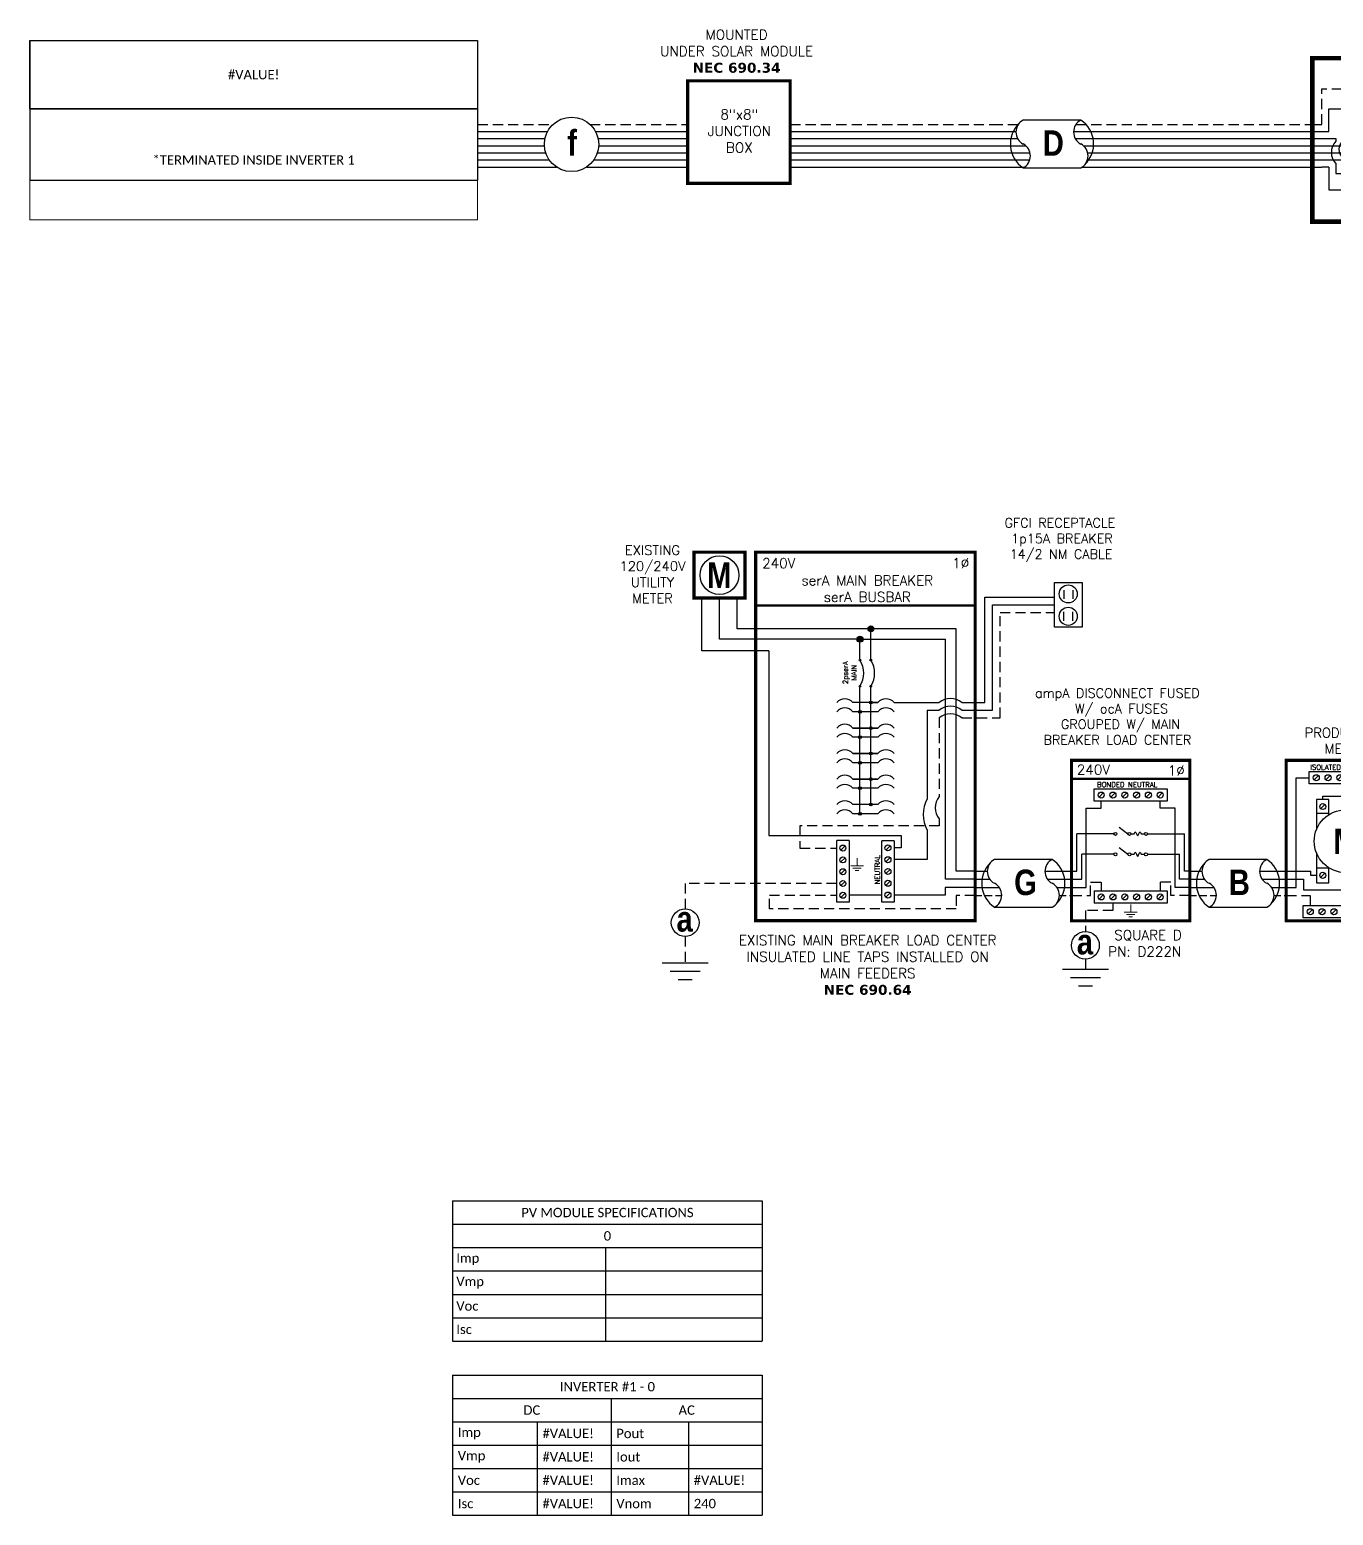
# Model space of a CAD drawing. Header units: feet. Extents: x 16882 to 17651, y 14556 to 15119.
# Drawn here: x 16882 to 17362, y 14556 to 15104 of the extents above; entities that cross this region are included whole.
import ezdxf

# ---------------------------------------------------------------- set-up
doc = ezdxf.new("R2010")
doc.units = ezdxf.units.FT
doc.header["$MEASUREMENT"] = 0
doc.linetypes.add('HIDDEN', pattern=[0.375, 0.25, -0.125])
doc.layers.add('TEXT', color=7, linetype='Continuous')
doc.layers.add('Z - TITLEBLOCK TXT', color=7, linetype='Continuous')
doc.styles.add('ONE LINE TXT', font='techb___.ttf')
doc.styles.get("Standard").update_dxf_attribs({"font": 'simplex.shx'})

# ---------------------------------------------------------------- blocks, each defined once
blk = doc.blocks.new('3stringCombiner')
at = {"linetype": 'Continuous'}
h = blk.add_hatch(color=7, dxfattribs=at)
h.dxf.hatch_style = 1
edge = h.paths.add_edge_path()
edge.add_arc((20.51, 41.65), 0.513, 0, 360)
h = blk.add_hatch(color=7, dxfattribs=at)
h.dxf.hatch_style = 1
edge = h.paths.add_edge_path()
edge.add_arc((32.29, 41.65), 0.513, 0, 360)
h = blk.add_hatch(color=7, dxfattribs=at)
h.dxf.hatch_style = 1
edge = h.paths.add_edge_path()
edge.add_arc((20.51, 35.69), 0.513, 0, 360)
h = blk.add_hatch(color=7, dxfattribs=at)
h.dxf.hatch_style = 1
edge = h.paths.add_edge_path()
edge.add_arc((32.29, 35.69), 0.513, 0, 360)
h = blk.add_hatch(color=254, dxfattribs=at)
h.dxf.hatch_style = 1
edge = h.paths.add_edge_path()
edge.add_arc((39.7, 35.69), 1.11, 0, 360)
h = blk.add_hatch(color=7, dxfattribs=at)
h.dxf.hatch_style = 1
edge = h.paths.add_edge_path()
edge.add_arc((20.51, 29.73), 0.513, 0, 360)
h = blk.add_hatch(color=7, dxfattribs=at)
h.dxf.hatch_style = 1
edge = h.paths.add_edge_path()
edge.add_arc((32.29, 29.73), 0.513, 0, 360)
h = blk.add_hatch(color=253, dxfattribs=at)
h.dxf.hatch_style = 1
edge = h.paths.add_edge_path()
edge.add_arc((20.51, 23.77), 0.513, 0, 360)
h = blk.add_hatch(color=253, dxfattribs=at)
h.dxf.hatch_style = 1
edge = h.paths.add_edge_path()
edge.add_arc((32.29, 23.77), 0.513, 0, 360)
h = blk.add_hatch(color=253, dxfattribs=at)
h.dxf.hatch_style = 1
edge = h.paths.add_edge_path()
edge.add_arc((20.51, 17.8), 0.513, 0, 360)
h = blk.add_hatch(color=253, dxfattribs=at)
h.dxf.hatch_style = 1
edge = h.paths.add_edge_path()
edge.add_arc((32.29, 17.8), 0.513, 0, 360)
h = blk.add_hatch(color=254, dxfattribs=at)
h.dxf.hatch_style = 1
edge = h.paths.add_edge_path()
edge.add_arc((39.7, 17.8), 1.11, 0, 360)
h = blk.add_hatch(color=253, dxfattribs=at)
h.dxf.hatch_style = 1
edge = h.paths.add_edge_path()
edge.add_arc((20.51, 11.84), 0.513, 0, 360)
h = blk.add_hatch(color=253, dxfattribs=at)
h.dxf.hatch_style = 1
edge = h.paths.add_edge_path()
edge.add_arc((32.29, 11.84), 0.513, 0, 360)
at = {"color": 1, "linetype": 'Continuous'}
for p, q in [((13.11, 52.12), (13.11, 56.66)), ((13.11, 56.66), (40.06, 56.66)), ((40.06, 56.66), (40.06, 52.12)), ((40.06, 52.12), (13.11, 52.12)), ((21.03, 41.65), (24.16, 41.66)), ((28.66, 41.65), (31.78, 41.65)), ((21.03, 35.69), (24.16, 35.69)), ((28.66, 35.69), (31.78, 35.69)), ((21.03, 29.73), (24.16, 29.73)), ((28.66, 29.73), (31.78, 29.73)), ((21.03, 23.77), (24.16, 23.77)), ((28.66, 23.77), (31.78, 23.77)), ((21.03, 17.8), (24.16, 17.81)), ((28.66, 17.8), (31.78, 17.8)), ((21.03, 11.84), (24.16, 11.85)), ((28.66, 11.84), (31.78, 11.84))]:
    blk.add_line(p, q, dxfattribs=at)
at = {"color": 4, "linetype": 'Continuous'}
for p, q in [((16.49, 55.18), (14.92, 53.6)), ((20.84, 55.18), (19.27, 53.6)), ((25.19, 55.18), (23.62, 53.6)), ((29.54, 55.18), (27.97, 53.6)), ((33.89, 55.18), (32.32, 53.6)), ((38.25, 55.18), (36.67, 53.6))]:
    blk.add_line(p, q, dxfattribs=at)
at = {"color": 92, "linetype": 'HIDDEN', "ltscale": 15}
for p, q in [((37.46, 49.04), (37.46, 52.12)), ((50.81, 49.04), (37.46, 49.04)), ((50.81, 49.04), (50.81, 35.92)), ((0, 35.92), (3.44, 35.92)), ((50.81, 35.92), (54.46, 35.92))]:
    blk.add_line(p, q, dxfattribs=at)
at = {"color": 7, "linetype": 'Continuous'}
for p, q in [((0, 33.3), (3.44, 33.3)), ((48.55, 35.69), (39.7, 35.69)), ((48.55, 34.31), (48.55, 35.69)), ((48.55, 34.31), (54.46, 34.31)), ((0, 28.06), (3.43, 28.06)), ((0, 22.81), (3.44, 22.81))]:
    blk.add_line(p, q, dxfattribs=at)
at = {"color": 253, "linetype": 'Continuous'}
for p, q in [((0, 30.68), (3.44, 30.68)), ((48.55, 32.71), (48.55, 17.8)), ((48.55, 32.71), (54.46, 32.71)), ((0, 25.43), (3.44, 25.43)), ((0, 20.19), (3.44, 20.19)), ((6.06, 20.19), (6.06, 11.84)), ((48.55, 17.8), (39.7, 17.8)), ((6.06, 11.84), (13.92, 11.84))]:
    blk.add_line(p, q, dxfattribs=at)
at = {"lineweight": 50, "const_width": 1.71}
blk.add_lwpolyline([(54.46, 0), (0, 0), (0, 60.34), (54.46, 60.34)], close=True, dxfattribs=at)
blk.add_lwpolyline([(54.46, 0), (0, 0), (0, 60.34), (54.46, 60.34)], close=True, dxfattribs=at)
at = {"color": 92, "linetype": 'HIDDEN', "ltscale": 15, "flags": 128}
for points in [[(42.53, 57.24), (42.53, 53.74)], [(3.44, 35.92), (3.44, 49.04), (15.71, 49.04), (15.71, 52.12)], [(40.18, 53.74), (44.87, 53.74)], [(44.05, 52.87), (41, 52.87)], [(43.24, 52.01), (41.81, 52.01)]]:
    blk.add_lwpolyline(points, dxfattribs=at)
at = {"color": 7, "linetype": 'Continuous', "flags": 128}
for points in [[(3.44, 33.3), (6.06, 33.3), (6.06, 41.65), (13.92, 41.65)], [(13.92, 41.65), (20.51, 41.65)], [(32.29, 41.65), (39.7, 41.65)], [(39.7, 41.65), (39.7, 29.73)], [(11.3, 29.73), (11.3, 35.69), (13.92, 35.69)], [(13.92, 35.69), (20.51, 35.69)], [(13.92, 35.69), (20.51, 35.69)], [(32.29, 35.69), (39.7, 35.69)], [(3.43, 28.06), (13.92, 28.06), (13.92, 29.73)], [(13.92, 29.73), (20.51, 29.73)], [(13.92, 29.73), (20.51, 29.73)], [(32.29, 29.73), (39.7, 29.73)], [(3.44, 22.81), (11.3, 22.81), (11.3, 23.77)]]:
    blk.add_lwpolyline(points, dxfattribs=at)
at = {"color": 253, "linetype": 'Continuous', "flags": 128}
for points in [[(3.44, 30.68), (8.68, 30.68), (8.68, 29.73)], [(3.44, 25.43), (13.92, 25.43), (13.92, 23.77)], [(13.92, 23.77), (20.51, 23.77)], [(13.92, 23.77), (20.51, 23.77)], [(32.29, 23.77), (39.7, 23.77)], [(39.7, 23.77), (39.7, 11.84)], [(6.06, 20.19), (3.44, 20.19)], [(8.68, 21.46), (8.68, 17.8), (13.92, 17.8)], [(13.92, 17.8), (20.51, 17.8)], [(13.92, 17.8), (20.51, 17.8)], [(32.29, 17.8), (39.7, 17.8)], [(13.92, 11.84), (20.51, 11.84)], [(32.29, 11.84), (39.7, 11.84)]]:
    blk.add_lwpolyline(points, dxfattribs=at)
at = {"color": 4, "linetype": 'Continuous'}
for centre in [(15.71, 54.39), (20.06, 54.39), (24.41, 54.39), (28.76, 54.39), (33.11, 54.39), (37.46, 54.39)]:
    blk.add_circle(centre, 1.11, dxfattribs=at)
at = {"color": 7, "linetype": 'Continuous'}
for centre, radius in [((20.51, 41.65), 0.513), ((32.29, 41.65), 0.513), ((20.51, 35.69), 0.513), ((32.29, 35.69), 0.513), ((39.7, 35.69), 1.11), ((39.7, 35.69), 1.11), ((20.51, 29.73), 0.513), ((32.29, 29.73), 0.513), ((39.7, 17.8), 1.11), ((39.7, 17.8), 1.11)]:
    blk.add_circle(centre, radius, dxfattribs=at)
at = {"color": 253, "linetype": 'Continuous'}
for centre in [(20.51, 23.77), (32.29, 23.77), (20.51, 17.8), (32.29, 17.8), (20.51, 11.84), (32.29, 11.84)]:
    blk.add_circle(centre, 0.513, dxfattribs=at)
blk.add_arc((12.9, 25.59), 5.91, 135.6055, 224.3945, dxfattribs=at)
at = {"color": 7, "linetype": 'Continuous'}
blk.add_arc((13.34, 26.75), 3.61, 124.3567, 235.6433, dxfattribs=at)
at = {"color": 1, "linetype": 'Continuous'}
for points in [[(24.16, 41.66), (24.82, 42.99), (26.41, 40.31), (27.87, 42.99), (28.66, 41.65)], [(24.16, 35.69), (24.82, 37.03), (26.41, 34.34), (27.87, 37.03), (28.66, 35.69)], [(24.16, 29.73), (24.82, 31.07), (26.41, 28.38), (27.87, 31.07), (28.66, 29.73)], [(24.16, 23.77), (24.82, 25.11), (26.41, 22.42), (27.87, 25.11), (28.66, 23.77)], [(24.16, 17.81), (24.82, 19.15), (26.41, 16.46), (27.87, 19.15), (28.66, 17.8)], [(24.16, 11.85), (24.82, 13.19), (26.41, 10.5), (27.87, 13.19), (28.66, 11.84)]]:
    blk.add_spline(points, degree=3, dxfattribs=at)
for p in [(22.67, 43.23), (22.67, 37.27), (22.67, 31.31), (22.67, 25.35), (22.67, 19.39), (22.67, 13.43)]:
    blk.add_text('20A', height=2.778, dxfattribs=at).set_placement(p)
at = {"color": 1, "insert": (26.91, 4.5), "char_height": 3.658, "attachment_point": 5}
blk.add_mtext_dynamic_manual_height_columns('COMBINER', width=1.1897, gutter_width=7.17, heights=[0], dxfattribs=at)
blk = doc.blocks.new('*T22')
at = {"color": 0, "lineweight": -2, "transparency": 16777216}
for p, q in [((0, 0), (165.11, 0)), ((0, 0), (0, -51.42)), ((165.11, 0), (165.11, -51.42)), ((0, -25.14), (165.11, -25.14)), ((0, -51.42), (165.11, -51.42))]:
    blk.add_line(p, q, dxfattribs=at)
at = {"layer": 'Defpoints', "color": 8, "linetype": 'ByBlock', "lineweight": 0, "transparency": 16777216}
for p, q in [((0, -51.42), (0, -66.05)), ((165.11, -51.42), (165.11, -66.05)), ((0, -66.05), (165.11, -66.05))]:
    blk.add_line(p, q, dxfattribs=at)
at = {"color": 0, "linetype": 'Continuous', "transparency": 16777216, "char_height": 3.4544, "width": 155.095, "attachment_point": 5}
for s, insert in [('{\\fCalibri|b0|i0|c0;#VALUE!', (82.56, -12.57)), ('{\\fCalibri|b0|i0|c0;^J^J*TERMINATED INSIDE INVERTER 1', (82.56, -38.28))]:
    blk.add_mtext(s, dxfattribs=dict(at, insert=insert))
blk = doc.blocks.new('*U13')
at = {"color": 7, "linetype": 'Continuous'}
for p, q in [((-7.14, 13.31), (-28.39, 13.31)), ((-28.39, -4.31), (-7.14, -4.31))]:
    blk.add_line(p, q, dxfattribs=at)
at = {"color": 7}
for p, q in [((-35.53, 9), (-31.05, 9)), ((-9.81, 9), (0, 9))]:
    blk.add_line(p, q, dxfattribs=at)
at = {"color": 10}
for p, q in [((-35.53, 6), (-30.11, 6)), ((-8.87, 6), (0, 6))]:
    blk.add_line(p, q, dxfattribs=at)
at = {"color": 253}
for p, q in [((-35.53, 3), (-26.66, 3)), ((-5.41, 3), (0, 3))]:
    blk.add_line(p, q, dxfattribs=at)
at = {"color": 92, "linetype": 'HIDDEN', "ltscale": 10}
for p, q in [((-4.48, 0), (0, 0)), ((-35.53, 0), (-25.72, 0))]:
    blk.add_line(p, q, dxfattribs=at)
at = {"color": 7, "linetype": 'Continuous'}
for centre, start, end in [((-22.54, 4.5), 133.9732, 236.4265), ((-12.99, 4.5), 313.9732, 56.4265)]:
    blk.add_arc(centre, 10.58, start, end, dxfattribs=at)
at = {"linetype": 'Continuous'}
for centre, start, end in [((-26.08, 8.91), 117.6639, 242.3361), ((-4.83, 8.91), 117.6639, 242.3361), ((-30.7, 0.09), 297.6639, 62.3361), ((-9.45, 0.09), 297.6639, 62.3361)]:
    blk.add_arc(centre, 4.98, start, end, dxfattribs=at)
blk = doc.blocks.new('fusedDisconnect')
at = {"lineweight": 50}
blk.add_line((-43.61, 43.06), (0, 43.06), dxfattribs=at)
at = {"color": 1, "linetype": 'Continuous'}
for p, q in [((-35.27, 34.78), (-35.27, 39.32)), ((-35.27, 39.32), (-8.32, 39.32)), ((-8.32, 39.32), (-8.32, 34.78)), ((-8.32, 34.78), (-35.27, 34.78)), ((-26.07, 25.18), (-22.81, 22.74)), ((-21.73, 22.73), (-20.49, 22.73)), ((-17.94, 22.73), (-16.7, 22.73)), ((-26.07, 17.65), (-22.81, 15.2)), ((-21.73, 15.2), (-20.49, 15.2)), ((-17.94, 15.2), (-16.7, 15.2)), ((-35.27, 1.76), (-8.32, 1.76)), ((-35.27, 1.76), (-35.27, -2.78)), ((-8.32, 1.76), (-8.32, -2.78)), ((-8.32, -2.78), (-35.27, -2.78))]:
    blk.add_line(p, q, dxfattribs=at)
at = {"color": 4, "linetype": 'Continuous'}
for p, q in [((-31.89, 37.83), (-33.46, 36.26)), ((-27.53, 37.83), (-29.11, 36.26)), ((-23.18, 37.83), (-24.76, 36.26)), ((-18.83, 37.83), (-20.41, 36.26)), ((-14.48, 37.83), (-16.06, 36.26)), ((-10.13, 37.83), (-11.7, 36.26)), ((-31.89, 0.28), (-33.46, -1.3)), ((-27.53, 0.28), (-29.11, -1.3)), ((-23.18, 0.28), (-24.76, -1.3)), ((-18.83, 0.28), (-20.41, -1.3)), ((-14.48, 0.28), (-16.06, -1.3)), ((-10.13, 0.28), (-11.7, -1.3))]:
    blk.add_line(p, q, dxfattribs=at)
at = {"color": 253, "linetype": 'Continuous'}
for p, q in [((-32.67, 32.17), (-32.67, 34.78)), ((-10.92, 32.17), (-10.92, 34.78)), ((-38.16, 3), (-38.16, 32.17)), ((-38.16, 32.17), (-32.67, 32.17)), ((-5.43, 32.17), (-10.92, 32.17)), ((-5.43, 3), (-5.43, 32.17)), ((-43.61, 3), (-38.16, 3)), ((0, 3), (-5.43, 3))]:
    blk.add_line(p, q, dxfattribs=at)
at = {"color": 7, "linetype": 'Continuous'}
for p, q in [((-27.97, 22.73), (-41.66, 22.73)), ((-41.66, 9), (-41.66, 22.73)), ((-15.62, 22.73), (-1.93, 22.73)), ((-1.93, 9), (-1.93, 22.73))]:
    blk.add_line(p, q, dxfattribs=at)
at = {"color": 10, "linetype": 'Continuous'}
for p, q in [((-27.97, 15.2), (-39.8, 15.2)), ((-39.8, 6), (-39.8, 15.2)), ((-15.62, 15.2), (-3.79, 15.19)), ((-3.79, 6), (-3.79, 15.2)), ((-43.61, 6), (-39.8, 6)), ((0, 6), (-3.79, 6))]:
    blk.add_line(p, q, dxfattribs=at)
at = {"color": 7}
for p, q in [((-43.61, 9), (-41.66, 9)), ((0, 9), (-1.93, 9))]:
    blk.add_line(p, q, dxfattribs=at)
at = {"color": 92, "linetype": 'HIDDEN', "ltscale": 15}
for p, q in [((-43.61, 0), (-36.58, 0)), ((-36.58, 0), (-36.58, 4.9)), ((-36.58, 4.9), (-32.67, 4.9)), ((-32.67, 4.9), (-32.67, 1.76)), ((-7.01, 4.9), (-10.92, 4.9)), ((-10.92, 4.9), (-10.92, 1.76)), ((-7.01, 0), (-7.01, 4.9)), ((0, 0), (-7.01, 0)), ((-28.32, -2.78), (-28.32, -5.55)), ((-28.32, -5.55), (-38.48, -5.55)), ((-38.48, -5.55), (-38.48, -13.28)), ((-38.48, -23.51), (-38.48, -27.17))]:
    blk.add_line(p, q, dxfattribs=at)
at = {"lineweight": 50, "const_width": 1.19}
blk.add_lwpolyline([(-43.61, -9.34), (-43.61, 49.84), (0, 49.84), (0, -9.34)], close=True, dxfattribs=at)
at = {"color": 92, "linetype": 'Continuous', "lineweight": 5, "ltscale": 0.05, "flags": 128}
for points in [[(-21.8, -3.32), (-21.8, -6.17)], [(-24.14, -6.17), (-19.45, -6.17)], [(-20.27, -7.03), (-23.32, -7.03)], [(-21.08, -7.9), (-22.51, -7.9)]]:
    blk.add_lwpolyline(points, dxfattribs=at)
at = {"color": 92, "linetype": 'Continuous', "ltscale": 4, "flags": 128}
for points in [[(-46.96, -27.17), (-30, -27.17)], [(-32.93, -30.31), (-44.02, -30.31)], [(-35.87, -33.46), (-41.08, -33.46)]]:
    blk.add_lwpolyline(points, dxfattribs=at)
at = {"color": 4, "linetype": 'Continuous'}
for centre in [(-32.67, 37.05), (-28.32, 37.05), (-23.97, 37.05), (-19.62, 37.05), (-15.27, 37.05), (-10.92, 37.05), (-32.67, -0.51), (-28.32, -0.51), (-23.97, -0.51), (-19.62, -0.51), (-15.27, -0.51), (-10.92, -0.51)]:
    blk.add_circle(centre, 1.11, dxfattribs=at)
at = {"color": 1, "linetype": 'Continuous'}
for centre in [(-27.43, 22.73), (-22.27, 22.73), (-16.16, 22.73), (-27.43, 15.2), (-22.27, 15.2), (-16.16, 15.19)]:
    blk.add_circle(centre, 0.541, dxfattribs=at)
at = {"color": 7, "linetype": 'Continuous'}
blk.add_circle((-38.48, -18.39), 5.11, dxfattribs=at)
at = {"color": 1, "linetype": 'Continuous'}
for points in [[(-20.49, 22.73), (-20.12, 23.49), (-19.22, 21.97), (-18.39, 23.49), (-17.94, 22.73)], [(-20.49, 15.2), (-20.12, 15.96), (-19.22, 14.43), (-18.39, 15.96), (-17.94, 15.2)]]:
    blk.add_spline(points, degree=3, dxfattribs=at)
at = {"color": 4, "linetype": 'Continuous'}
blk.add_text('BONDED NEUTRAL', height=1.8743, dxfattribs=at).set_placement((-34.19, 39.97))
at = {"color": 1}
for s, width, gutter_width, heights, insert, char_height, attachment_point in [('\\A1;\\pi1.8138;ampA DISCONNECT FUSED \\P\\pi16.536;W/ ocA FUSES\\P\\pi11.355;GROUPED W/ MAIN \\P\\pi4.9392;BREAKER LOAD CENTER', 71.8931, 92.23, [24.13], (-58.88, 76.39), 3.4544, 1), ('240V', 0.1481, 0.75, [0], (-35.55, 46.4), 3.658, 5), ('1∅', 0.1481, 0.75, [0], (-4.98, 46.1), 3.658, 5), ('\\A1;\\pi7.3884,t25.676;SQUARE D\\P\\pi5.1241,t23.412;PN: D222N', 35.0816, 28.88, [13.54], (-35.24, -12.75), 3.6576, 1)]:
    blk.add_mtext_dynamic_manual_height_columns(s, width=width, gutter_width=gutter_width, heights=heights, dxfattribs=dict(at, insert=insert, char_height=char_height, attachment_point=attachment_point))
at = {"color": 1, "linetype": 'Continuous', "insert": (-41.67, -12.34), "char_height": 9.3833, "attachment_point": 1, "style": 'ONE LINE TXT'}
blk.add_mtext_dynamic_manual_height_columns('{\\W1;\\C256;a}', width=0.1385, gutter_width=2.13, heights=[0], dxfattribs=at)
blk = doc.blocks.new('*U19')
at = {"color": 7, "linetype": 'Continuous'}
for p, q in [((-7.14, 13.31), (-28.39, 13.31)), ((-28.39, -4.31), (-7.14, -4.31))]:
    blk.add_line(p, q, dxfattribs=at)
at = {"color": 7}
for p, q in [((-35.53, 9), (-31.05, 9)), ((-9.81, 9), (0, 9))]:
    blk.add_line(p, q, dxfattribs=at)
at = {"color": 10}
for p, q in [((-35.53, 6), (-30.11, 6)), ((-8.87, 6), (0, 6))]:
    blk.add_line(p, q, dxfattribs=at)
at = {"color": 253}
for p, q in [((-35.53, 3), (-26.66, 3)), ((-5.41, 3), (0, 3))]:
    blk.add_line(p, q, dxfattribs=at)
at = {"color": 92, "linetype": 'HIDDEN', "ltscale": 10}
for p, q in [((-4.48, 0), (0, 0)), ((-35.53, 0), (-25.72, 0))]:
    blk.add_line(p, q, dxfattribs=at)
at = {"color": 7, "linetype": 'Continuous'}
for centre, start, end in [((-22.54, 4.5), 133.9732, 236.4265), ((-12.99, 4.5), 313.9732, 56.4265)]:
    blk.add_arc(centre, 10.58, start, end, dxfattribs=at)
at = {"linetype": 'Continuous'}
for centre, start, end in [((-26.08, 8.91), 117.6639, 242.3361), ((-4.83, 8.91), 117.6639, 242.3361), ((-30.7, 0.09), 297.6639, 62.3361), ((-9.45, 0.09), 297.6639, 62.3361)]:
    blk.add_arc(centre, 4.98, start, end, dxfattribs=at)
blk = doc.blocks.new('*U20')
at = {"color": 7}
for name, p in [('fusedDisconnect', (0, 0)), ('*U19', (-43.61, 0))]:
    blk.add_blockref(name, p, dxfattribs=at)
blk = doc.blocks.new('productionMeter')
at = {"color": 1, "linetype": 'Continuous'}
for p, q in [((-35.13, 41.18), (-35.13, 45.72)), ((-35.13, 45.72), (-8.18, 45.72)), ((-8.18, 45.72), (-8.18, 41.18)), ((-8.18, 41.18), (-35.13, 41.18)), ((-32.38, 35.4), (-32.38, 24.5)), ((-27.84, 35.4), (-32.38, 35.4)), ((-27.84, 29.86), (-27.84, 35.4)), ((-15.47, 29.86), (-15.47, 35.4)), ((-15.47, 35.4), (-10.93, 35.4)), ((-10.93, 35.4), (-10.93, 24.5)), ((-27.84, 30.21), (-32.38, 30.21)), ((-15.47, 30.21), (-10.93, 30.21)), ((-32.38, 15.55), (-32.38, 4.64)), ((-10.93, 15.55), (-10.93, 4.64)), ((-27.84, 10.04), (-32.38, 10.04)), ((-27.84, 4.64), (-27.84, 10.18)), ((-15.47, 4.64), (-15.47, 10.18)), ((-15.47, 10.04), (-10.93, 10.04)), ((-32.38, 4.64), (-27.84, 4.64)), ((-10.93, 4.64), (-15.47, 4.64)), ((-37.32, -8.24), (-37.32, -3.7)), ((-37.32, -3.7), (-10.37, -3.7)), ((-10.37, -3.7), (-10.37, -8.24)), ((-10.37, -8.24), (-37.32, -8.24))]:
    blk.add_line(p, q, dxfattribs=at)
at = {"color": 4, "linetype": 'Continuous'}
for p, q in [((-31.74, 44.23), (-33.32, 42.66)), ((-27.39, 44.23), (-28.97, 42.66)), ((-23.04, 44.23), (-24.62, 42.66)), ((-18.69, 44.23), (-20.26, 42.66)), ((-14.34, 44.23), (-15.91, 42.66)), ((-9.99, 44.23), (-11.56, 42.66)), ((-29.33, 33.59), (-30.9, 32.02)), ((-12.41, 33.59), (-13.98, 32.02)), ((-29.33, 8.23), (-30.9, 6.66)), ((-12.41, 8.23), (-13.98, 6.66)), ((-33.93, -5.19), (-35.51, -6.76)), ((-29.58, -5.19), (-31.15, -6.76)), ((-25.23, -5.19), (-26.8, -6.76)), ((-20.88, -5.19), (-22.45, -6.76)), ((-16.53, -5.19), (-18.1, -6.76)), ((-12.18, -5.19), (-13.75, -6.76))]:
    blk.add_line(p, q, dxfattribs=at)
at = {"color": 253, "linetype": 'Continuous'}
for p, q in [((-39.9, 3), (-39.9, 43.45)), ((-39.9, 43.45), (-35.13, 43.45)), ((-3.71, 43.45), (-8.18, 43.45)), ((-3.71, 43.45), (-3.71, 3)), ((-43.61, 3), (-39.9, 3)), ((0, 3), (-3.71, 3))]:
    blk.add_line(p, q, dxfattribs=at)
at = {"color": 7}
for p, q in [((-30.11, 35.4), (-30.11, 36.59)), ((-30.11, 36.59), (-5.98, 36.59)), ((-5.98, 36.59), (-5.98, 9)), ((-43.61, 9), (-34.54, 9)), ((-34.54, 7.44), (-34.54, 9)), ((-32.38, 7.44), (-34.54, 7.44)), ((0, 9), (-5.98, 9))]:
    blk.add_line(p, q, dxfattribs=at)
at = {"color": 10, "linetype": 'Continuous'}
for p, q in [((-10.93, 32.81), (-8.25, 32.81)), ((-8.25, 32.81), (-8.25, 6)), ((-43.61, 6), (-37.24, 6)), ((-37.24, 6), (-37.24, 2.05)), ((0, 6), (-8.25, 6)), ((-37.24, 2.05), (-13.2, 2.05)), ((-13.2, 2.05), (-13.2, 4.64))]:
    blk.add_line(p, q, dxfattribs=at)
at = {"color": 92, "linetype": 'HIDDEN', "ltscale": 15}
for p, q in [((-43.61, 0), (-34.72, 0)), ((-12.97, 0), (-12.97, -3.7)), ((-12.97, 0), (0, 0)), ((-34.72, 0), (-34.72, -3.7))]:
    blk.add_line(p, q, dxfattribs=at)
at = {"lineweight": 50, "const_width": 1.19}
blk.add_lwpolyline([(-43.61, -9.34), (-43.61, 49.84), (0, 49.84), (0, -9.34)], close=True, dxfattribs=at)
at = {"color": 92, "linetype": 'Continuous', "lineweight": 5, "ltscale": 0.05, "flags": 128}
for points in [[(-5.04, -3.33), (-5.04, -6.18)], [(-2.7, -6.18), (-7.38, -6.18)], [(-6.57, -7.05), (-3.51, -7.05)], [(-5.76, -7.91), (-4.32, -7.91)]]:
    blk.add_lwpolyline(points, dxfattribs=at)
at = {"color": 4, "linetype": 'Continuous'}
for centre in [(-32.53, 43.45), (-28.18, 43.45), (-23.83, 43.45), (-19.48, 43.45), (-15.13, 43.45), (-10.78, 43.45), (-30.11, 32.81), (-13.2, 32.81), (-30.11, 7.44), (-13.2, 7.44), (-34.72, -5.97), (-30.37, -5.97), (-26.02, -5.97), (-21.67, -5.97), (-17.32, -5.97), (-12.97, -5.97)]:
    blk.add_circle(centre, 1.11, dxfattribs=at)
at = {"linetype": 'Continuous'}
blk.add_circle((-21.65, 20.02), 11.62, dxfattribs=at)
at = {"color": 4, "linetype": 'Continuous'}
blk.add_text('ISOLATED NEUTRAL', height=1.8743, dxfattribs=at).set_placement((-34.77, 46.37))
at = {"color": 253, "linetype": 'Continuous', "style": 'ONE LINE TXT'}
blk.add_text('M', height=9.38, dxfattribs=at).set_placement((-26.21, 15.31))
at = {"color": 1, "insert": (-21.93, 57.08), "char_height": 3.5433, "attachment_point": 5}
blk.add_mtext_dynamic_manual_height_columns('PRODUCTION METER', width=1.3203, gutter_width=7.17, heights=[0], dxfattribs=at)
blk = doc.blocks.new('*U17')
at = {"color": 7}
blk.add_blockref('productionMeter', (0, 0), dxfattribs=at)
blk = doc.blocks.new('lineTapPanel')
at = {"linetype": 'Continuous'}
h = blk.add_hatch(color=254, dxfattribs=at)
h.dxf.hatch_style = 1
edge = h.paths.add_edge_path()
edge.add_arc((-38.44, 98.34), 1.11, 0, 360)
h = blk.add_hatch(color=254, dxfattribs=at)
h.dxf.hatch_style = 1
edge = h.paths.add_edge_path()
edge.add_arc((-42.47, 94.51), 1.11, 0, 360)
h = blk.add_hatch(color=1, dxfattribs=at)
h.dxf.hatch_style = 1
edge = h.paths.add_edge_path()
edge.add_arc((-42.47, 86.8), 0.291, 0, 360)
h = blk.add_hatch(color=1, dxfattribs=at)
h.dxf.hatch_style = 1
edge = h.paths.add_edge_path()
edge.add_arc((-38.44, 86.8), 0.291, 0, 360)
h = blk.add_hatch(color=1, dxfattribs=at)
h.dxf.hatch_style = 1
edge = h.paths.add_edge_path()
edge.add_arc((-42.47, 77.16), 0.291, 0, 360)
h = blk.add_hatch(color=1, dxfattribs=at)
h.dxf.hatch_style = 1
edge = h.paths.add_edge_path()
edge.add_arc((-38.44, 77.16), 0.291, 0, 360)
h = blk.add_hatch(color=1, dxfattribs=at)
h.dxf.hatch_style = 1
edge = h.paths.add_edge_path()
edge.add_arc((-38.44, 71.16), 0.528, 0, 360)
h = blk.add_hatch(color=1, dxfattribs=at)
h.dxf.hatch_style = 1
edge = h.paths.add_edge_path()
edge.add_arc((-42.47, 67.78), 0.528, 0, 360)
h = blk.add_hatch(color=1, dxfattribs=at)
h.dxf.hatch_style = 1
edge = h.paths.add_edge_path()
edge.add_arc((-38.44, 61.76), 0.528, 0, 360)
h = blk.add_hatch(color=1, dxfattribs=at)
h.dxf.hatch_style = 1
edge = h.paths.add_edge_path()
edge.add_arc((-42.47, 58.38), 0.528, 0, 360)
h = blk.add_hatch(color=1, dxfattribs=at)
h.dxf.hatch_style = 1
edge = h.paths.add_edge_path()
edge.add_arc((-42.47, 48.98), 0.528, 0, 360)
h = blk.add_hatch(color=1, dxfattribs=at)
h.dxf.hatch_style = 1
edge = h.paths.add_edge_path()
edge.add_arc((-38.44, 52.36), 0.528, 0, 360)
h = blk.add_hatch(color=1, dxfattribs=at)
h.dxf.hatch_style = 1
edge = h.paths.add_edge_path()
edge.add_arc((-42.47, 39.58), 0.528, 0, 360)
h = blk.add_hatch(color=1, dxfattribs=at)
h.dxf.hatch_style = 1
edge = h.paths.add_edge_path()
edge.add_arc((-38.44, 42.95), 0.528, 0, 360)
h = blk.add_hatch(color=1, dxfattribs=at)
h.dxf.hatch_style = 1
edge = h.paths.add_edge_path()
edge.add_arc((-38.44, 33.55), 0.528, 0, 360)
h = blk.add_hatch(color=1, dxfattribs=at)
h.dxf.hatch_style = 1
edge = h.paths.add_edge_path()
edge.add_arc((-42.47, 30.17), 0.528, 0, 360)
at = {"color": 155, "true_color": 0x647190}
blk.add_line((-80.92, 126.59), (0, 126.59), dxfattribs=at)
at = {"color": 253, "linetype": 'Continuous'}
for p, q in [((-100.73, 90.2), (-100.73, 109.7)), ((-76.04, 90.2), (-100.73, 90.2)), ((-76.04, 90.2), (-76.04, 22.16)), ((-76.04, 22.16), (-27.25, 22.16)), ((-27.25, 22.16), (-27.25, 17.57)), ((-27.25, 17.57), (-29.89, 17.57)), ((-11.01, 0.16), (-29.89, 0.16)), ((0, 3), (-11.01, 3)), ((-11.01, 3), (-11.01, 0.16))]:
    blk.add_line(p, q, dxfattribs=at)
at = {"color": 10, "linetype": 'Continuous'}
for p, q in [((-94.24, 94.51), (-94.24, 109.7)), ((-43.58, 94.51), (-94.24, 94.51)), ((-42.47, 87.09), (-42.47, 93.4)), ((-41.36, 94.51), (-10.98, 94.51)), ((-10.98, 6), (-10.98, 94.51)), ((-42.47, 30.17), (-42.47, 76.87)), ((-35.88, 67.78), (-45.04, 67.78)), ((-35.88, 58.38), (-45.04, 58.38)), ((-35.88, 48.98), (-45.04, 48.98)), ((-35.88, 39.58), (-45.04, 39.58)), ((-35.88, 30.17), (-45.04, 30.17)), ((0, 6), (-10.98, 6))]:
    blk.add_line(p, q, dxfattribs=at)
at = {"color": 7, "linetype": 'Continuous'}
for p, q in [((-87.75, 98.34), (-87.75, 109.7)), ((-39.56, 98.34), (-87.75, 98.34)), ((-38.44, 87.09), (-38.44, 97.23)), ((-6.96, 9), (-6.96, 98.34)), ((-38.44, 61.76), (-38.44, 76.87)), ((-35.88, 71.16), (-45.04, 71.16)), ((-38.44, 71.16), (-35.88, 71.16)), ((-45.04, 61.76), (-35.88, 61.76)), ((-35.88, 61.76), (-45.04, 61.76)), ((-38.44, 52.36), (-38.44, 61.76)), ((-45.04, 52.36), (-35.88, 52.36)), ((-35.88, 52.36), (-45.04, 52.36)), ((-38.44, 42.95), (-38.44, 52.36)), ((-45.04, 42.95), (-35.88, 42.95)), ((-35.88, 42.95), (-45.04, 42.95)), ((-38.44, 33.55), (-38.44, 42.95)), ((-35.88, 33.55), (-45.04, 33.55))]:
    blk.add_line(p, q, dxfattribs=at)
at = {"lineweight": 50}
blk.add_line((-80.92, 106.95), (0, 106.95), dxfattribs=at)
at = {"color": 7}
for p, q in [((-6.96, 98.34), (-37.33, 98.34)), ((0, 9), (-6.96, 9))]:
    blk.add_line(p, q, dxfattribs=at)
at = {"color": 1, "linetype": 'Continuous'}
for p, q in [((-51.03, -2.51), (-51.03, 20.23)), ((-46.49, 20.23), (-51.03, 20.23)), ((-46.49, 20.23), (-46.49, -2.51)), ((-34.43, -2.43), (-34.43, 20.16)), ((-29.89, 20.16), (-34.43, 20.16)), ((-29.89, 20.16), (-29.89, -2.43)), ((-46.49, -2.51), (-51.03, -2.51)), ((-29.89, -2.43), (-34.43, -2.43))]:
    blk.add_line(p, q, dxfattribs=at)
at = {"color": 4, "linetype": 'Continuous'}
for p, q in [((-47.97, 18.28), (-49.55, 16.71)), ((-31.37, 18.35), (-32.94, 16.78)), ((-47.97, 13.93), (-49.55, 12.36)), ((-31.37, 14), (-32.94, 12.43)), ((-47.97, 9.58), (-49.55, 8.01)), ((-31.37, 9.65), (-32.94, 8.08)), ((-47.97, 5.23), (-49.55, 3.66)), ((-47.97, 0.88), (-49.55, -0.69)), ((-31.37, 5.3), (-32.94, 3.73)), ((-31.37, 0.95), (-32.94, -0.62))]:
    blk.add_line(p, q, dxfattribs=at)
at = {"color": 92, "linetype": 'HIDDEN', "ltscale": 15}
for p, q in [((-51.03, 4.44), (-106.89, 4.44)), ((-106.89, 4.44), (-106.89, -4.87)), ((-75.84, -4.96), (-75.84, 0.09)), ((-75.84, 0.09), (-51.03, 0.09)), ((0, 0), (-6.96, 0)), ((-6.96, -4.96), (-75.84, -4.96)), ((-6.96, 0), (-6.96, -4.96)), ((-106.89, -15.1), (-106.89, -24.84))]:
    blk.add_line(p, q, dxfattribs=at)
at = {"color": 92, "linetype": 'Continuous', "ltscale": 15}
blk.add_line((-34.43, 0.09), (-46.49, 0.09), dxfattribs=at)
at = {"lineweight": 50, "const_width": 1.19}
for points in [[(-103.67, 109.7), (-103.67, 126.59), (-84.82, 126.59), (-84.82, 109.7)], [(-80.92, -9.3), (-80.92, 126.59), (0, 126.59), (0, -9.3)]]:
    blk.add_lwpolyline(points, close=True, dxfattribs=at)
at = {"color": 92, "linetype": 'Continuous', "lineweight": 5, "ltscale": 0.05, "flags": 128}
for points in [[(-45.88, 10.97), (-41.2, 10.97)], [(-43.54, 13.81), (-43.54, 10.97)], [(-42.01, 10.1), (-45.07, 10.1)], [(-42.82, 9.23), (-44.25, 9.23)]]:
    blk.add_lwpolyline(points, dxfattribs=at)
at = {"color": 92, "linetype": 'Continuous', "ltscale": 4, "flags": 128}
for points in [[(-115.37, -24.84), (-98.41, -24.84)], [(-101.35, -27.98), (-112.43, -27.98)], [(-104.29, -31.12), (-109.49, -31.12)]]:
    blk.add_lwpolyline(points, dxfattribs=at)
at = {"linetype": 'Continuous'}
blk.add_circle((-94.24, 118.15), 7.15, dxfattribs=at)
at = {"color": 7, "linetype": 'Continuous'}
for centre, radius in [((-38.44, 98.34), 1.11), ((-38.44, 98.34), 1.11), ((-42.47, 94.51), 1.11), ((-106.89, -9.99), 5.11)]:
    blk.add_circle(centre, radius, dxfattribs=at)
at = {"color": 1, "linetype": 'Continuous'}
for centre, radius in [((-42.47, 86.8), 0.291), ((-38.44, 86.8), 0.291), ((-42.47, 77.16), 0.291), ((-38.44, 77.16), 0.291), ((-38.44, 71.16), 0.528), ((-42.47, 67.78), 0.528), ((-38.44, 61.76), 0.528), ((-42.47, 58.38), 0.528), ((-42.47, 48.98), 0.528), ((-38.44, 52.36), 0.528), ((-42.47, 39.58), 0.528), ((-38.44, 42.95), 0.528), ((-38.44, 33.55), 0.528), ((-42.47, 30.17), 0.528)]:
    blk.add_circle(centre, radius, dxfattribs=at)
at = {"color": 4, "linetype": 'Continuous'}
for centre in [(-48.76, 17.49), (-32.16, 17.57), (-48.76, 13.14), (-32.16, 13.21), (-48.76, 8.79), (-48.76, 4.44), (-32.16, 8.86), (-32.16, 4.51), (-48.76, 0.09), (-32.16, 0.16)]:
    blk.add_circle(centre, 1.11, dxfattribs=at)
at = {"color": 1, "linetype": 'Continuous'}
for centre, radius, start, end in [((-50.14, 81.98), 9.06, 327.8708, 32.1292), ((-46.11, 81.98), 9.06, 327.8708, 32.1292), ((-48.03, 68.62), 3.93, 40.3392, 139.6608), ((-32.88, 68.62), 3.93, 40.3392, 139.6608), ((-48.03, 65.24), 3.93, 40.3392, 139.6608), ((-32.88, 65.24), 3.93, 40.3392, 139.6608), ((-48.03, 59.21), 3.93, 40.3392, 139.6608), ((-32.88, 59.21), 3.93, 40.3392, 139.6608), ((-48.03, 55.84), 3.93, 40.3392, 139.6608), ((-32.88, 55.84), 3.93, 40.3392, 139.6608), ((-48.03, 49.81), 3.93, 40.3392, 139.6608), ((-48.03, 46.43), 3.93, 40.3392, 139.6608), ((-32.88, 49.81), 3.93, 40.3392, 139.6608), ((-32.88, 46.43), 3.93, 40.3392, 139.6608), ((-48.03, 40.41), 3.93, 40.3392, 139.6608), ((-32.88, 40.41), 3.93, 40.3392, 139.6608), ((-48.03, 37.03), 3.93, 40.3392, 139.6608), ((-32.88, 37.03), 3.93, 40.3392, 139.6608), ((-48.03, 31.01), 3.93, 40.3392, 139.6608), ((-32.88, 31.01), 3.93, 40.3392, 139.6608), ((-48.03, 27.63), 3.93, 40.3392, 139.6608), ((-32.88, 27.63), 3.93, 40.3392, 139.6608)]:
    blk.add_arc(centre, radius, start, end, dxfattribs=at)
at = {"color": 253, "linetype": 'Continuous', "style": 'ONE LINE TXT'}
blk.add_text('M', height=9.38, dxfattribs=at).set_placement((-98.8, 113.43))
at = {"color": 4, "linetype": 'Continuous'}
blk.add_text('NEUTRAL', height=1.874, rotation=90, dxfattribs=at).set_placement((-35.08, 4.08))
at = {"color": 1, "attachment_point": 5}
for s, width, gutter_width, heights, insert, char_height in [('EXISTING\\P120/240V UTILITY METER', 0.0523, 7.17, [0], (-118.95, 118.48), 3.5433), ('240V', 0.1481, 0.75, [0], (-72.39, 122.54), 3.658), ('1∅', 0.1481, 0.75, [0], (-5.31, 122.54), 3.658), ('serA MAIN BREAKER\\PserA BUSBAR', 72.4998, 0.75, [0], (-39.75, 113.14), 3.6576), ('EXISTING MAIN BREAKER LOAD CENTER INSULATED LINE TAPS INSTALLED ON MAIN FEEDERS\\P{\\fVerdana|b1|i0|c0|p34;NEC 690.64}', 98.9176, 7.17, [106.42], (-39.63, -25.66), 3.6576)]:
    blk.add_mtext_dynamic_manual_height_columns(s, width=width, gutter_width=gutter_width, heights=heights, dxfattribs=dict(at, insert=insert, char_height=char_height))
at = {"color": 4, "linetype": 'Continuous', "insert": (-46.25, 82.15), "char_height": 1.874, "attachment_point": 5, "rotation": 90}
blk.add_mtext_dynamic_manual_height_columns('2pserA\\PMAIN', width=0.1481, gutter_width=0.75, heights=[0], dxfattribs=at)
at = {"color": 1, "linetype": 'Continuous', "insert": (-110.08, -3.93), "char_height": 9.3833, "attachment_point": 1, "style": 'ONE LINE TXT'}
blk.add_mtext_dynamic_manual_height_columns('{\\W1;\\C256;a}', width=0.1385, gutter_width=2.13, heights=[0], dxfattribs=at)
blk = doc.blocks.new('*U21')
at = {"color": 7}
blk.add_blockref('lineTapPanel', (0, 0), dxfattribs=at)
blk = doc.blocks.new('*T23')
at = {"color": 0, "lineweight": -2, "transparency": 16777216}
for p, q in [((0, 0), (114.19, 0)), ((0, 0), (0, -51.7)), ((114.19, 0), (114.19, -51.7)), ((0, -8.62), (114.19, -8.62)), ((58.43, -8.62), (58.43, -51.7)), ((0, -17.23), (114.19, -17.23)), ((31.22, -17.23), (31.22, -51.7)), ((86.98, -17.23), (86.98, -51.7)), ((0, -25.85), (114.19, -25.85)), ((0, -34.47), (114.19, -34.47)), ((0, -43.08), (114.19, -43.08)), ((0, -51.7), (114.19, -51.7))]:
    blk.add_line(p, q, dxfattribs=at)
at = {"color": 0, "linetype": 'Continuous', "transparency": 16777216, "char_height": 3.4544}
for s, insert, width, attachment_point in [('{\\fCalibri|b0|i0|c0;INVERTER #1 - 0', (57.09, -4.31), 110.3293, 5), ('{\\fCalibri|b0|i0|c0;DC', (29.22, -12.93), 54.5755, 5), ('{\\fCalibri|b0|i0|c0;AC', (86.31, -12.93), 51.8976, 5), ('{\\fCalibri|b0|i0|c0;Imp', (1.93, -21.54), 27.3681, 4), ('{\\fCalibri|b0|i0|c0;#VALUE!', (33.15, -21.54), 23.3513, 4), ('{\\fCalibri|b0|i0|c0;Pout', (60.36, -21.54), 24.6902, 4), ('{\\fCalibri|b0|i0|c0;', (88.91, -21.54), 23.3513, 4), ('{\\fCalibri|b0|i0|c0;Vmp', (1.93, -30.16), 27.3681, 4), ('{\\fCalibri|b0|i0|c0;#VALUE!', (33.15, -30.16), 23.3513, 4), ('{\\fCalibri|b0|i0|c0;Iout', (60.36, -30.16), 24.6902, 4), ('{\\fCalibri|b0|i0|c0;', (88.91, -30.16), 23.3513, 4), ('{\\fCalibri|b0|i0|c0;Voc', (1.93, -38.78), 27.3681, 4), ('{\\fCalibri|b0|i0|c0;#VALUE!', (33.15, -38.78), 23.3513, 4), ('{\\fCalibri|b0|i0|c0;Imax', (60.36, -38.78), 24.6902, 4), ('{\\fCalibri|b0|i0|c0;#VALUE!', (88.91, -38.78), 23.3513, 4), ('{\\fCalibri|b0|i0|c0;Isc', (1.93, -47.39), 27.3681, 4), ('{\\fCalibri|b0|i0|c0;#VALUE!', (33.15, -47.39), 23.3513, 4), ('{\\fCalibri|b0|i0|c0;Vnom', (60.36, -47.39), 24.6902, 4), ('{\\fCalibri|b0|i0|c0;240', (88.91, -47.39), 23.3513, 4)]:
    blk.add_mtext(s, dxfattribs=dict(at, insert=insert, width=width, attachment_point=attachment_point))
blk = doc.blocks.new('*T24')
at = {"color": 0, "lineweight": -2, "transparency": 16777216}
for p, q in [((0, 0), (114.19, 0)), ((0, 0), (0, -51.69)), ((114.19, 0), (114.19, -51.69)), ((0, -8.62), (114.19, -8.62)), ((0, -17.23), (114.19, -17.23)), ((56.41, -17.23), (56.41, -51.69)), ((0, -25.85), (114.19, -25.85)), ((0, -34.46), (114.19, -34.46)), ((0, -43.08), (114.19, -43.08)), ((0, -51.69), (114.19, -51.69))]:
    blk.add_line(p, q, dxfattribs=at)
at = {"color": 0, "linetype": 'Continuous', "transparency": 16777216, "char_height": 3.4544}
for s, insert, width, attachment_point in [('{\\fCalibri|b0|i0|c0;PV MODULE SPECIFICATIONS', (57.09, -4.31), 111.433, 5), ('{\\fCalibri|b0|i0|c0;0', (57.09, -12.92), 111.433, 5), ('{\\fCalibri|b0|i0|c0;Imp', (1.38, -21.54), 53.6551, 4), ('{\\fCalibri|b0|i0|c0;', (57.78, -21.54), 55.0254, 4), ('{\\fCalibri|b0|i0|c0;Vmp', (1.38, -30.15), 53.6551, 4), ('{\\fCalibri|b0|i0|c0;', (57.78, -30.15), 55.0254, 4), ('{\\fCalibri|b0|i0|c0;Voc', (1.38, -38.77), 53.6551, 4), ('{\\fCalibri|b0|i0|c0;', (57.78, -38.77), 55.0254, 4), ('{\\fCalibri|b0|i0|c0;Isc', (1.38, -47.39), 53.6551, 4), ('{\\fCalibri|b0|i0|c0;', (57.78, -47.39), 55.0254, 4)]:
    blk.add_mtext(s, dxfattribs=dict(at, insert=insert, width=width, attachment_point=attachment_point))
blk = doc.blocks.new('8x8box')
at = {"lineweight": 50, "const_width": 1.19}
blk.add_lwpolyline([(37.78, 0), (0, 0), (0, 37.78), (37.78, 37.78)], close=True, dxfattribs=at)
at = {"color": 1, "char_height": 3.6576, "attachment_point": 5}
for s, width, insert in [(' \\PMOUNTED \\PUNDER SOLAR MODULE\\P{\\fVerdana|b1|i0|c0|p34;NEC 690.34}', 73.0127, (18.01, 51.7)), ('8"x8"  JUNCTION BOX ', 0.4767, (19.03, 19.26))]:
    blk.add_mtext_dynamic_manual_height_columns(s, width=width, gutter_width=7.17, heights=[0], dxfattribs=dict(at, insert=insert))
blk = doc.blocks.new('gfci1')
at = {"color": 7, "linetype": 'Continuous'}
for p, q in [((33.46, 0), (33.46, 38.87)), ((33.46, 38.87), (59.14, 38.87)), ((62.57, 41.42), (62.57, 38.21)), ((65.87, 41.42), (65.87, 38.21)), ((62.57, 30.17), (62.57, 33.39)), ((65.87, 30.17), (65.87, 33.39)), ((0, 0), (16.69, 0)), ((24.94, 0), (33.46, 0))]:
    blk.add_line(p, q, dxfattribs=at)
at = {"color": 253, "linetype": 'Continuous'}
for p, q in [((36.28, -2.82), (36.28, 36.06)), ((36.28, 36.06), (59.14, 36.06)), ((12.22, -2.82), (16.69, -2.82)), ((12.22, -2.82), (12.22, -35.5)), ((24.94, -2.82), (36.28, -2.82)), ((12.22, -47.07), (12.22, -57.95)), ((12.22, -57.95), (0, -57.95))]:
    blk.add_line(p, q, dxfattribs=at)
at = {"color": 7}
blk.add_line((16.69, -45.52), (16.69, -45.52), dxfattribs=at)
at = {"color": 7, "linetype": 'Continuous'}
blk.add_lwpolyline([(59.14, 44.31), (69.3, 44.31), (69.3, 27.81), (59.14, 27.81)], close=True, dxfattribs=at)
for centre in [(64.22, 40.06), (64.22, 31.78)]:
    blk.add_circle(centre, 3.33, dxfattribs=at)
blk.add_arc((20.81, -4.99), 6.47, 50.3905, 129.6095, dxfattribs=at)
at = {"color": 253, "linetype": 'Continuous'}
for centre, radius, start, end in [((20.81, -7.8), 6.47, 50.3905, 129.6095), ((22.72, -41.29), 11.99, 151.1704, 208.8296)]:
    blk.add_arc(centre, radius, start, end, dxfattribs=at)
at = {"layer": 'TEXT', "color": 92, "linetype": 'HIDDEN', "ltscale": 15}
for p, q in [((39.09, -5.63), (39.09, 33.24)), ((39.09, 33.24), (59.14, 33.24)), ((16.69, -5.63), (16.69, -34.69)), ((24.94, -5.63), (39.09, -5.63)), ((16.69, -42.94), (16.69, -45.52)), ((16.69, -45.52), (-34.69, -45.52)), ((-34.69, -45.52), (-34.69, -53.67)), ((-34.69, -53.67), (-21.14, -53.67))]:
    blk.add_line(p, q, dxfattribs=at)
at = {"layer": 'TEXT', "color": 92, "linetype": 'Continuous', "ltscale": 15}
for centre, start, end in [((20.81, -10.62), 50.3905, 129.6095), ((21.67, -38.81), 140.3905, 219.6095)]:
    blk.add_arc(centre, 6.47, start, end, dxfattribs=at)
at = {"layer": 'TEXT', "color": 1, "insert": (27.72, 67.97), "char_height": 3.4544, "attachment_point": 1}
blk.add_mtext_dynamic_manual_height_columns('\\A1;\\pi12.999;GFCI RECEPTACLE\\P\\pi15.467;1p15A BREAKER\\P\\pi14.891;14/2 NM CABLE', width=71.8931, gutter_width=92.23, heights=[24.13], dxfattribs=at)

msp = doc.modelspace()

# ---------------------------------------------------------------- linework, layer by layer
at = {"color": 7, "linetype": 'Continuous'}
for p, q in [((17269.41, 15070.22), (17248.17, 15070.22)), ((17047.04, 15066.01), (17072.84, 15066.01)), ((17090.52, 15066.01), (17124.51, 15066.01)), ((17162.3, 15066.01), (17179.35, 15066.01)), ((17179.35, 15066.01), (17236.92, 15066.01)), ((17236.92, 15066.02), (17245.51, 15066.02)), ((17266.75, 15066.01), (17354.8, 15066.01)), ((17047.04, 15060.77), (17071.66, 15060.77)), ((17091.7, 15060.77), (17124.51, 15060.77)), ((17162.3, 15060.77), (17179.35, 15060.77)), ((17179.35, 15060.77), (17236.92, 15060.77)), ((17236.92, 15060.77), (17249.11, 15060.77)), ((17270.35, 15060.77), (17354.79, 15060.77)), ((17047.04, 15055.52), (17073.45, 15055.52)), ((17089.91, 15055.52), (17124.51, 15055.52)), ((17162.3, 15055.52), (17236.92, 15055.52)), ((17236.92, 15055.52), (17250.61, 15055.52)), ((17271.86, 15055.52), (17354.8, 15055.52)), ((17248.17, 15052.59), (17269.41, 15052.59))]:
    msp.add_line(p, q, dxfattribs=at)
at = {"color": 253, "linetype": 'Continuous'}
for p, q in [((17047.04, 15063.39), (17071.88, 15063.39)), ((17091.49, 15063.39), (17124.51, 15063.39)), ((17162.3, 15063.39), (17179.35, 15063.39)), ((17179.35, 15063.39), (17236.92, 15063.39)), ((17236.92, 15063.39), (17246.14, 15063.39)), ((17267.38, 15063.39), (17354.8, 15063.39)), ((17047.04, 15058.15), (17072.15, 15058.15)), ((17091.22, 15058.15), (17124.51, 15058.15)), ((17162.3, 15058.15), (17179.35, 15058.15)), ((17179.35, 15058.15), (17236.92, 15058.15)), ((17236.92, 15058.15), (17250.7, 15058.15)), ((17271.95, 15058.15), (17354.8, 15058.15)), ((17047.04, 15052.9), (17076.14, 15052.9)), ((17087.23, 15052.9), (17124.51, 15052.9)), ((17162.3, 15052.9), (17236.92, 15052.9)), ((17236.92, 15052.9), (17248.68, 15052.9)), ((17269.93, 15052.9), (17354.8, 15052.9))]:
    msp.add_line(p, q, dxfattribs=at)
at = {"linetype": 'Continuous'}
msp.add_lwpolyline([(16881.93, 15099.54), (17047.04, 15099.54), (17047.04, 15074.4), (16881.93, 15074.4)], close=True, dxfattribs=at)
at = {"color": 7, "linetype": 'Continuous'}
msp.add_circle((17081.68, 15061.26), 10.03, dxfattribs=at)
for centre, start, end in [((17263.56, 15061.41), 313.9732, 56.4265), ((17254.02, 15061.41), 133.9732, 236.4265)]:
    msp.add_arc(centre, 10.58, start, end, dxfattribs=at)
at = {"layer": 'TEXT', "color": 92, "linetype": 'HIDDEN', "ltscale": 15}
for p, q in [((17047.04, 15068.63), (17074.87, 15068.63)), ((17088.49, 15068.63), (17124.51, 15068.63)), ((17162.3, 15068.63), (17179.35, 15068.63)), ((17179.35, 15068.63), (17236.92, 15068.63)), ((17236.92, 15068.63), (17246.38, 15068.63)), ((17267.62, 15068.63), (17354.8, 15068.63))]:
    msp.add_line(p, q, dxfattribs=at)
at = {"layer": 'Z - TITLEBLOCK TXT', "linetype": 'Continuous'}
for centre, start, end in [((17250.48, 15065.81), 117.6639, 242.3361), ((17271.72, 15065.81), 117.6639, 242.3361), ((17245.86, 15057), 297.6639, 62.3361), ((17267.1, 15057), 297.6639, 62.3361)]:
    msp.add_arc(centre, 4.98, start, end, dxfattribs=at)

# ---------------------------------------------------------------- block references
at = {"color": 7}
for name, p in [('8x8box', (17124.51, 15046.93)), ('3stringCombiner', (17354.8, 15032.71)), ('gfci1', (17200.57, 14855.46)), ('*U21', (17230.46, 14784.29)), ('*U20', (17309.6, 14784.29)), ('*U17', (17388.74, 14784.29)), ('*U13', (17345.13, 14784.29))]:
    msp.add_blockref(name, p, dxfattribs=at)
for name, p in [('*T22', (16881.93, 15099.54)), ('*T24', (17037.82, 14671.69)), ('*T23', (17037.82, 14607.46))]:
    msp.add_blockref(name, p)

# ---------------------------------------------------------------- texts
at = {"color": 1, "linetype": 'Continuous', "char_height": 9.3833, "attachment_point": 1, "style": 'ONE LINE TXT'}
for s, insert in [('{\\W1;\\C256;D}', (17255.41, 15066.44)), ('{\\W1;\\C256;G}', (17244.84, 14793.83)), ('{\\W1;\\C256;B}', (17323.98, 14793.83))]:
    msp.add_mtext_dynamic_manual_height_columns(s, width=0.1385, gutter_width=2.13, heights=[0], dxfattribs=dict(at, insert=insert))
at = {"layer": 'Z - TITLEBLOCK TXT', "color": 1, "linetype": 'Continuous', "insert": (17080.08, 15066.53), "char_height": 9.3833, "attachment_point": 1, "style": 'ONE LINE TXT'}
msp.add_mtext_dynamic_manual_height_columns('{\\W1;\\C256;f}', width=0.1385, gutter_width=2.13, heights=[0], dxfattribs=at)

doc.saveas('drawing.dxf')
